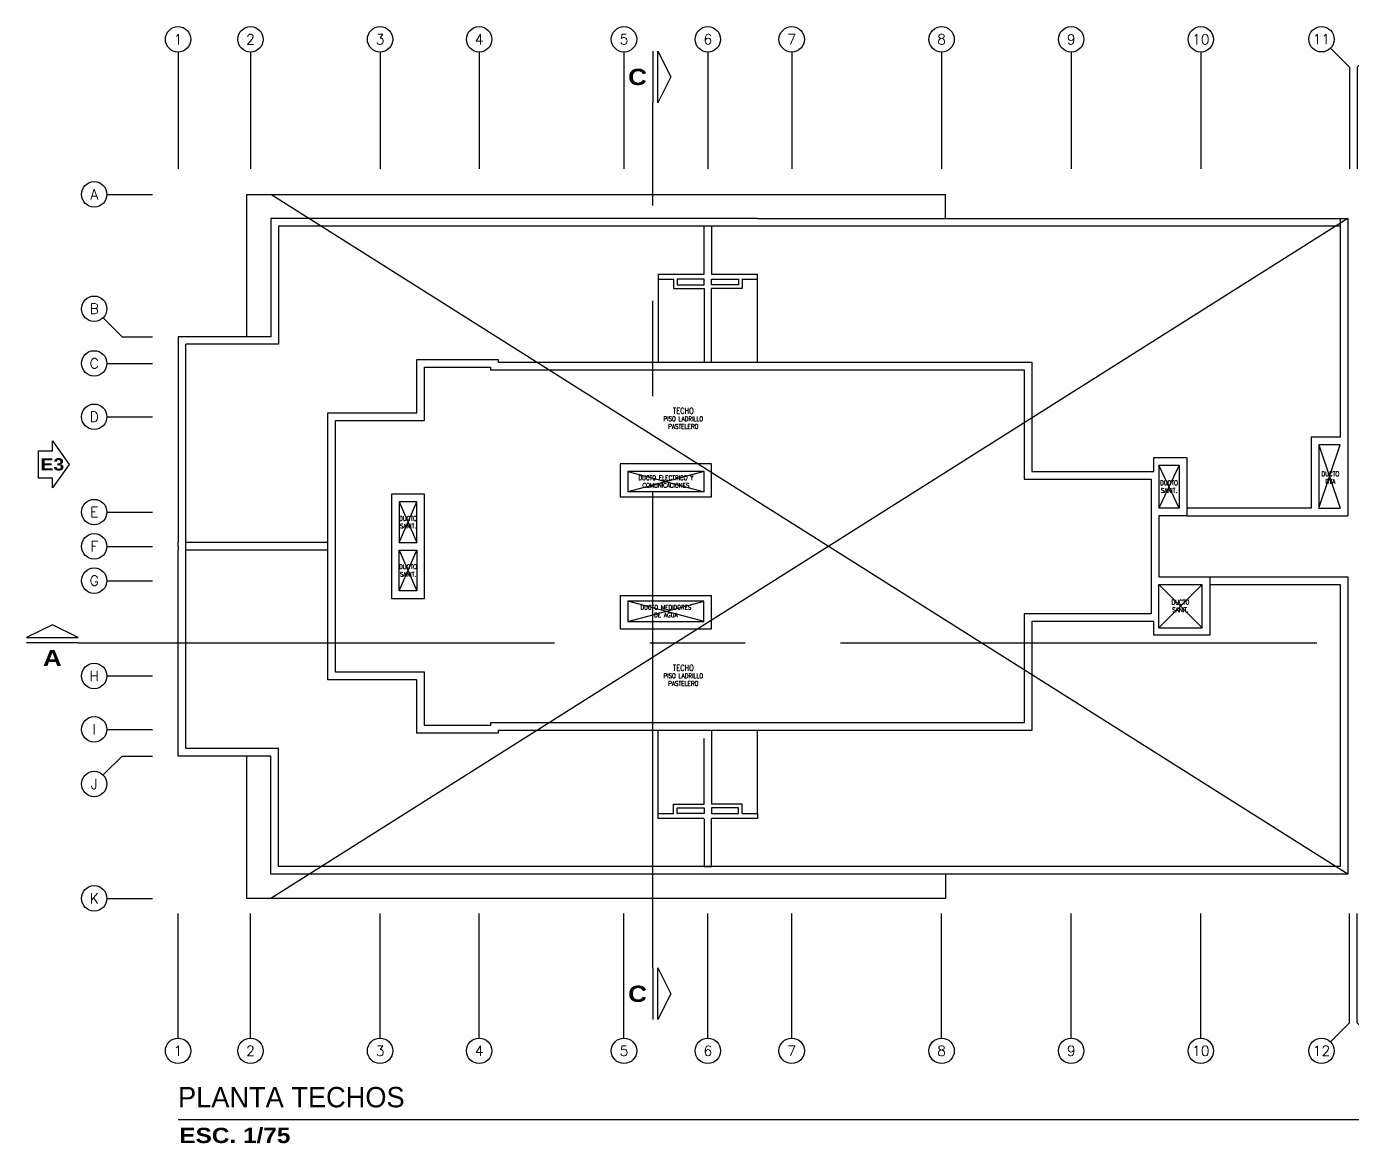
# Model space of a CAD drawing. Header units: millimetres. Extents: x -3 to 53, y -269 to 39.
# Drawn here: x -2.98 to 23.11, y -269.24 to -247.27 of the extents above; entities that cross this region are included whole.
import ezdxf
from ezdxf.enums import TextEntityAlignment as Align

# ---------------------------------------------------------------- set-up
doc = ezdxf.new("R2010")
doc.units = ezdxf.units.MM
doc.header["$LTSCALE"] = 15
for name, pattern in [('CENTER', [2, 1.25, -0.25, 0.25, -0.25]), ('PHANTOM', [63.5, 31.75, -6.35, 6.35, -6.35, 6.35, -6.35]), ('PHANTOM2', [1.25, 0.625, -0.125, 0.125, -0.125, 0.125, -0.125])]:
    doc.linetypes.add(name, pattern=pattern)
doc.layers.get('0').update_dxf_attribs({"color": 250})
for name, color, linetype in [('A-CORTE', 250, 'CENTER'), ('A-EJES', 251, 'PHANTOM'), ('A-EST HATCH', 250, 'Continuous'), ('A-HATCH', 250, 'Continuous'), ('A-LINEAS', 250, 'Continuous'), ('A-TEXTO-ACABADO PISO', 250, 'Continuous'), ('A-TEXTO-AMBIENTE', 252, 'Continuous'), ('A-TEXTO-INDICACIONES', 250, 'Continuous'), ('L-03_EQUIP-ACCES', 160, 'Continuous'), ('L13 Texto Grande', 150, 'Continuous')]:
    doc.layers.add(name, color=color, linetype=linetype)
doc.layers.add('A-MUROS', color=252, linetype='Continuous', lineweight=30)
doc.styles.add('R140', font='', dxfattribs={"height": 3.55})
doc.styles.add('R160-75', font='', dxfattribs={"height": 0.6})
doc.styles.add('R175-75', font='GOTHIC.TTF', dxfattribs={"height": 0.4})
doc.styles.add('ROMANS', font='romans.shx', dxfattribs={"width": 0.8})
doc.styles.get('R140').set_extended_font_data('Arial Black', bold=True)
doc.styles.get('R160-75').set_extended_font_data('Arial Black', bold=True)

# ---------------------------------------------------------------- blocks, each defined once
blk = doc.blocks.new('A$C8d9d14a2')
at = {"layer": 'L13 Texto Grande'}
blk.add_lwpolyline([(0, -1.1), (42.165, -1.1)], dxfattribs=at)
at = {"layer": 'L13 Texto Grande', "attachment_point": 1}
for s, insert, char_height, width, style in [('PLANTA TECHOS', (0, -0.461), 0.4, 16.52965, 'R175-75'), ('ESC. 1/75', (0.025, -1.264), 0.3, 10.72512, 'R160-75')]:
    blk.add_mtext(s, dxfattribs=dict(at, insert=insert, char_height=char_height, width=width, style=style))
blk = doc.blocks.new('TEXTO AMBIENTES T')
at = {"layer": 'A-TEXTO-ACABADO PISO', "char_height": 0.09, "attachment_point": 2, "style": 'ROMANS'}
for insert in [(8.592, -4.37), (8.592, -9.427)]:
    blk.add_mtext_dynamic_manual_height_columns('PISO LADRILLO PASTELERO', width=1.20225, gutter_width=12.5, heights=[0], dxfattribs=dict(at, insert=insert))
at = {"layer": 'A-TEXTO-AMBIENTE', "style": 'ROMANS', "width": 0.8}
for p in [(8.592, -4.318, 0), (8.592, -9.375, 0)]:
    blk.add_text('TECHO', height=0.12, dxfattribs=at).set_placement(p, align=Align.CENTER)
blk = doc.blocks.new('TEXTO DUCTOS PT')
at = {"layer": 'A-TEXTO-INDICACIONES', "char_height": 0.09, "attachment_point": 5, "style": 'ROMANS'}
for s, insert, width in [('\\pxsm1,t16;DUCTO DYA', (21.325, -5.575, 0), 0.4157), ('\\pxsm1,t16;DUCTO DYA', (26.025, -5.575), 0.4157), ('\\pxsm1,qc,t16;DUCTO ELECTRICO Y COMUNICACIONES', (8.25, -5.65), 1.07524), ('\\pxsm1,t16;DUCTO SANIT.', (18.15, -5.75, 0), 0.4157), ('\\pxsm1,t16;DUCTO SANIT.', (29.2, -5.75, 0), 0.4157), ('\\pxsm1,qc,t16;DUCTO ELECTRICO Y COMUNICACIONES', (39.1, -5.65), 1.07385), ('\\pxsm1,t16;DUCTO SANIT.', (3.175, -6.45), 0.4157), ('\\pxsm1,t16;DUCTO SANIT.', (44.175, -6.45), 0.4157), ('\\pxsm1,t16;DUCTO SANIT.', (3.175, -7.4), 0.4157), ('\\pxsm1,t16;DUCTO SANIT.', (44.175, -7.4), 0.4157), ('\\pxsm1,qc,t16;DUCTO MEDIDORES DE AGUA', (8.25, -8.2), 1.04794), ('\\pxsm1,t16;DUCTO SANIT.', (18.375, -8.1, 0), 0.4157), ('\\pxsm1,t16;DUCTO SANIT.', (28.975, -8.1, 0), 0.4157), ('\\pxsm1,qc,t16;DUCTO MEDIDORES DE AGUA', (39.1, -8.2), 1.06458), ('\\pxsm1,qc,t16;DUCTO EXTRACCION', (22.615, -9.825, 0), 0.4157), ('\\pxsm1,qc,t16;DUCTO INYECCION', (23.79, -9.825, 0), 0.4157)]:
    blk.add_mtext(s, dxfattribs=dict(at, insert=insert, width=width))
blk = doc.blocks.new('*U31')
blk.add_lwpolyline([(-4.65, -4.35), (-4.65, 0.15), (-7.86, 0.15), (-0.15, 5.69), (7.57, 0.15), (4.35, 0.15), (4.35, -4.35)], close=True)
at = {"linetype": 'Continuous', "style": 'R140'}
blk.add_attdef('ELEVACION', text='', height=3.55, dxfattribs=at).set_placement((0, 0), align=Align.MIDDLE_CENTER)
blk = doc.blocks.new('*U104')
blk.add_line((-3, -5.08), (-3, 5.08))
blk.add_lwpolyline([(-4.02, 5.08), (-4.02, -5.08), (-6.56, 0)], close=True)
at = {"linetype": 'Continuous', "style": 'R160-75'}
blk.add_attdef('A', text='', height=0.3, dxfattribs=at).set_placement((0, 0), align=Align.MIDDLE_CENTER)
blk = doc.blocks.new('*U103')
blk.add_line((-5.08, 3), (5.08, 3))
blk.add_lwpolyline([(5.08, 4.02), (-5.08, 4.02), (0, 6.56)], close=True)
at = {"linetype": 'Continuous', "style": 'R160-75'}
blk.add_attdef('A', text='', height=0.3, dxfattribs=at).set_placement((0, 0), align=Align.MIDDLE_CENTER)
blk = doc.blocks.new('*U36')
blk.add_lwpolyline([(4.35, 4.35), (4.35, -0.15), (7.57, -0.15), (-0.15, -5.69), (-7.86, -0.15), (-4.65, -0.15), (-4.65, 4.35)], close=True)
at = {"linetype": 'Continuous', "style": 'R140'}
blk.add_attdef('ELEVACION', text='', height=3.55, dxfattribs=at).set_placement((0, 0), align=Align.MIDDLE_CENTER)
blk = doc.blocks.new('*U107')
blk.add_lwpolyline([(-4.5, 4.5), (0, 4.5), (0, 7.71), (5.54, 0), (0, -7.71), (0, -4.5), (-4.5, -4.5)], close=True)
at = {"linetype": 'Continuous', "style": 'R140'}
blk.add_attdef('ELEVACION', text='', height=3.55, dxfattribs=at).set_placement((0, 0), align=Align.MIDDLE_CENTER)
blk = doc.blocks.new('Cortes-Elev.')
at = {"layer": 'A-CORTE', "linetype": 'CENTER', "ltscale": 0.5}
for points in [[(9.341, 20.831), (9.341, 37.853)], [(23.945, 20.831), (23.945, 37.853)], [(-1.966, 27.228), (51.86, 27.228)]]:
    blk.add_lwpolyline(points, dxfattribs=at)
ref = blk.add_blockref('*U104', (9.041, 38.361), dxfattribs=dict(at, xscale=0.1, yscale=0.1, zscale=-0.1, rotation=180))
ref.add_attrib('A', 'C', dxfattribs={"layer": '0', "linetype": 'Continuous', "extrusion": (0, 0, -1), "height": 0.32, "rotation": 180, "style": 'R160-75'}).set_placement((-9.041, 38.361), align=Align.MIDDLE)
ref = blk.add_blockref('*U104', (23.645, 38.361), dxfattribs=dict(at, xscale=0.1, yscale=0.1, zscale=-0.1, rotation=180))
ref.add_attrib('A', 'B', dxfattribs={"layer": '0', "linetype": 'Continuous', "extrusion": (0, 0, -1), "height": 0.32, "rotation": 180, "style": 'R160-75'}).set_placement((-23.645, 38.361), align=Align.MIDDLE)
ref = blk.add_blockref('*U36', (25.385, 38.36), dxfattribs=dict(at, xscale=0.05980032655866058, yscale=0.05980032655866058, zscale=0.05980032655866058))
ref.add_attrib('ELEVACION', 'E1', dxfattribs={"layer": '0', "linetype": 'Continuous', "height": 0.2392, "style": 'R160-75'}).set_placement((25.385, 38.36), align=Align.MIDDLE_CENTER)
ref = blk.add_blockref('*U107', (-2.474, 30.737), dxfattribs=dict(at, xscale=0.05980032655866058, yscale=0.05980032655866058, zscale=0.05980032655866058))
ref.add_attrib('ELEVACION', 'E3', dxfattribs={"layer": '0', "linetype": 'Continuous', "height": 0.2392, "style": 'R160-75'}).set_placement((-2.474, 30.738), align=Align.MIDDLE_CENTER)
ref = blk.add_blockref('*U107', (52.368, 30.737), dxfattribs=dict(at, xscale=-0.05980032655866058, yscale=0.05980032655866058, zscale=0.05980032655866058))
ref.add_attrib('ELEVACION', 'E4', dxfattribs={"layer": '0', "linetype": 'Continuous', "height": 0.2392, "style": 'R160-75'}).set_placement((52.357, 30.738), align=Align.MIDDLE_CENTER)
ref = blk.add_blockref('*U103', (-2.474, 26.928), dxfattribs=dict(at, xscale=-0.1000000000000001, yscale=0.1000000000000001, zscale=-0.1000000000000001))
ref.add_attrib('A', 'A', dxfattribs={"layer": '0', "linetype": 'Continuous', "extrusion": (0, 0, -1), "height": 0.32, "style": 'R160-75'}).set_placement((2.474, 26.928), align=Align.MIDDLE)
ref = blk.add_blockref('*U103', (52.368, 26.928), dxfattribs=dict(at, xscale=-0.1000000000000001, yscale=0.1000000000000001, zscale=-0.1000000000000001))
ref.add_attrib('A', 'A', dxfattribs={"layer": '0', "linetype": 'Continuous', "extrusion": (0, 0, -1), "height": 0.32, "style": 'R160-75'}).set_placement((-52.368, 26.928), align=Align.MIDDLE)
ref = blk.add_blockref('*U31', (24.926, 20.595), dxfattribs=dict(at, xscale=0.05980032655866058, yscale=0.05980032655866058, zscale=0.05980032655866058))
ref.add_attrib('ELEVACION', 'E2', dxfattribs={"layer": '0', "linetype": 'Continuous', "height": 0.2392, "style": 'R160-75'}).set_placement((24.926, 20.595), align=Align.MIDDLE_CENTER)
ref = blk.add_blockref('*U104', (9.041, 20.323), dxfattribs=dict(at, xscale=0.1, yscale=0.1, zscale=-0.1, rotation=180))
ref.add_attrib('A', 'C', dxfattribs={"layer": '0', "linetype": 'Continuous', "extrusion": (0, 0, -1), "height": 0.32, "rotation": 180, "style": 'R160-75'}).set_placement((-9.041, 20.323), align=Align.MIDDLE)
ref = blk.add_blockref('*U104', (23.645, 20.323), dxfattribs=dict(at, xscale=0.1, yscale=0.1, zscale=-0.1, rotation=180))
ref.add_attrib('A', 'B', dxfattribs={"layer": '0', "linetype": 'Continuous', "extrusion": (0, 0, -1), "height": 0.32, "rotation": 180, "style": 'R160-75'}).set_placement((-23.645, 20.323), align=Align.MIDDLE)
blk = doc.blocks.new('Ejes_Torre G')
at = {"layer": 'A-EJES', "linetype": 'PHANTOM2', "ltscale": 0.5}
for p, q in [((23.05, 16.352), (22.677, 16.725)), ((23.2, 16.352), (23.559, 16.711)), ((-1.1, 11.05), (-1.473, 11.423)), ((50.95, 11.05), (51.324, 11.423)), ((-1.1, 2.8), (-1.473, 2.427)), ((50.95, 2.8), (51.324, 2.427)), ((23.05, -2.45, 0), (22.677, -2.823, 0)), ((23.2, -2.45, 0), (23.559, -2.809, 0))]:
    blk.add_line(p, q, dxfattribs=at)
for points in [[(0, 16.65), (0, 14.35)], [(1.425, 16.65), (1.425, 14.35)], [(3.975, 16.65), (3.975, 14.35)], [(5.925, 16.65), (5.925, 14.35)], [(8.775, 16.65), (8.775, 14.35)], [(10.425, 16.65), (10.425, 14.35)], [(12.075, 16.65), (12.075, 14.35)], [(15.025, 16.65), (15.025, 14.35)], [(17.575, 16.65), (17.575, 14.35)], [(20.125, 16.65), (20.125, 14.35)], [(27, 16.65), (27, 14.35)], [(29.925, 16.65), (29.925, 14.35)], [(32.475, 16.65), (32.475, 14.35)], [(35.025, 16.65), (35.025, 14.35)], [(37.975, 16.65), (37.975, 14.35)], [(39.625, 16.65), (39.625, 14.35)], [(41.275, 16.65), (41.275, 14.35)], [(44.125, 16.65), (44.125, 14.35)], [(46.075, 16.65), (46.075, 14.35)], [(48.625, 16.65), (48.625, 14.35)], [(50.05, 16.65), (50.05, 14.35)], [(23.05, 16.352), (23.05, 14.352)], [(23.2, 16.352), (23.2, 14.352)], [(-1.4, 13.85), (-0.5, 13.85)], [(51.25, 13.85), (50.55, 13.85)], [(-1.1, 11.05), (-0.5, 11.05)], [(50.95, 11.05), (50.55, 11.05)], [(-1.4, 10.525), (-0.5, 10.525)], [(51.25, 10.525), (50.55, 10.525)], [(-1.4, 9.475), (-0.5, 9.475)], [(51.25, 9.475), (50.55, 9.475)], [(-1.4, 7.6), (-0.5, 7.6)], [(51.25, 7.6), (50.55, 7.6)], [(-1.4, 6.925), (-0.5, 6.925)], [(51.25, 6.925), (50.55, 6.925)], [(-1.4, 6.25), (-0.5, 6.25)], [(51.25, 6.25), (50.55, 6.25)], [(-1.4, 4.375), (-0.5, 4.375)], [(51.25, 4.375), (50.55, 4.375)], [(-1.4, 3.325), (-0.5, 3.325)], [(51.25, 3.325), (50.55, 3.325)], [(-1.1, 2.8), (-0.5, 2.8)], [(50.95, 2.8), (50.55, 2.8)], [(-1.4, 0), (-0.5, 0)], [(51.25, 0), (50.55, 0)], [(0, -2.75), (0, -0.3)], [(1.425, -2.75), (1.425, -0.3)], [(3.975, -2.75), (3.975, -0.3)], [(5.925, -2.75), (5.925, -0.3)], [(8.775, -2.75), (8.775, -0.3)], [(10.425, -2.75), (10.425, -0.3)], [(12.075, -2.75), (12.075, -0.3)], [(15.025, -2.75), (15.025, -0.3)], [(17.575, -2.75), (17.575, -0.3)], [(20.125, -2.75), (20.125, -0.3)], [(29.925, -2.75), (29.925, -0.3)], [(32.475, -2.75), (32.475, -0.3)], [(35.025, -2.75), (35.025, -0.3)], [(37.975, -2.75), (37.975, -0.3)], [(39.625, -2.75), (39.625, -0.3)], [(41.275, -2.75), (41.275, -0.3)], [(44.125, -2.75), (44.125, -0.3)], [(46.075, -2.75), (46.075, -0.3)], [(48.625, -2.75), (48.625, -0.3)], [(50.05, -2.75), (50.05, -0.3)]]:
    blk.add_lwpolyline(points, dxfattribs=at)
at = {"layer": 'A-EJES', "linetype": 'PHANTOM2', "ltscale": 0.5, "elevation": 0}
for points in [[(23.05, -2.45), (23.05, -0.3)], [(23.2, -2.45), (23.2, -0.3)], [(27, -2.75), (27, -0.3)]]:
    blk.add_lwpolyline(points, dxfattribs=at)
at = {"layer": 'A-EJES', "linetype": 'Continuous'}
for centre in [(0, 16.9), (1.425, 16.9), (3.975, 16.9), (5.925, 16.9), (8.775, 16.9), (10.425, 16.9), (12.075, 16.9), (15.025, 16.9), (17.575, 16.9), (20.125, 16.9), (22.5, 16.902), (23.72, 16.902), (27, 16.9), (29.925, 16.9), (32.475, 16.9), (35.025, 16.9), (37.975, 16.9), (39.625, 16.9), (41.275, 16.9), (44.125, 16.9), (46.075, 16.9), (48.625, 16.9), (50.05, 16.9), (-1.65, 13.85), (51.5, 13.85), (-1.65, 11.6), (51.5, 11.6), (-1.65, 10.525), (51.5, 10.525), (-1.65, 9.475), (51.5, 9.475), (-1.65, 7.6), (51.5, 7.6), (-1.65, 6.925), (51.5, 6.925), (-1.65, 6.25), (51.5, 6.25), (-1.65, 4.375), (51.5, 4.375), (-1.65, 3.325), (51.5, 3.325), (-1.65, 2.25), (51.5, 2.25), (-1.65, 0), (51.5, 0), (0, -3), (1.425, -3), (3.975, -3), (5.925, -3), (8.775, -3), (10.425, -3), (12.075, -3), (15.025, -3), (17.575, -3), (20.125, -3), (22.5, -3, 0), (23.72, -3, 0), (27, -3, 0), (29.925, -3), (32.475, -3), (35.025, -3), (37.975, -3), (39.625, -3), (41.275, -3), (44.125, -3), (46.075, -3), (48.625, -3), (50.05, -3)]:
    blk.add_circle(centre, 0.25, dxfattribs=at)
at = {"layer": 'A-EJES', "linetype": 'Continuous', "style": 'ROMANS'}
for s, p in [('1', (0, 16.9)), ('2', (1.425, 16.9)), ('3', (3.975, 16.9)), ('4', (5.925, 16.9)), ('5', (8.775, 16.9)), ('6', (10.425, 16.9)), ('7', (12.075, 16.9)), ('8', (15.025, 16.9)), ('9', (17.575, 16.9)), ('10', (20.125, 16.9)), ('11', (22.5, 16.902)), ('12', (23.72, 16.902)), ('13', (27, 16.9)), ('14', (29.925, 16.9)), ('15', (32.475, 16.9)), ('16', (35.025, 16.9)), ('17', (37.975, 16.9)), ('18', (39.625, 16.9)), ('19', (41.275, 16.9)), ('20', (44.125, 16.9)), ('21', (46.075, 16.9)), ('22', (48.625, 16.9)), ('23', (50.05, 16.9)), ('A', (-1.65, 13.85)), ('B', (-1.65, 11.6)), ('C', (-1.65, 10.525)), ('D', (-1.65, 9.475)), ('E', (-1.65, 7.6)), ('F', (-1.65, 6.925)), ('G', (-1.65, 6.25)), ('H', (-1.65, 4.375)), ('I', (-1.65, 3.325)), ('J', (-1.65, 2.25)), ('K', (-1.65, 0)), ('1', (0, -3)), ('2', (1.425, -3)), ('3', (3.975, -3)), ('4', (5.925, -3)), ('5', (8.775, -3)), ('6', (10.425, -3)), ('7', (12.075, -3)), ('8', (15.025, -3)), ('9', (17.575, -3)), ('10', (20.125, -3)), ('12', (22.5, -3, 0)), ('13', (23.72, -3, 0)), ('13', (27, -3, 0)), ('14', (29.925, -3)), ('15', (32.475, -3)), ('16', (35.025, -3)), ('17', (37.975, -3)), ('18', (39.625, -3)), ('19', (41.275, -3)), ('20', (44.125, -3)), ('21', (46.075, -3)), ('22', (48.625, -3)), ('23', (50.05, -3))]:
    blk.add_text(s, height=0.2, dxfattribs=at).set_placement(p, align=Align.MIDDLE_CENTER)
for s, p in [('A', (51.5, 13.85)), ('B', (51.5, 11.6)), ('C', (51.5, 10.525)), ('D', (51.5, 9.475)), ('E', (51.5, 7.6)), ('F', (51.5, 6.925)), ('G', (51.5, 6.25)), ('H', (51.5, 4.375)), ('I', (51.5, 3.325)), ('J', (51.5, 2.25)), ('K', (51.5, 0))]:
    blk.add_text(s, height=0.2, rotation=0, dxfattribs=at).set_placement(p, align=Align.MIDDLE_CENTER)

msp = doc.modelspace()

# ---------------------------------------------------------------- linework, layer by layer
for p, q in [((23.02, -263.9422), (1.825, -250.5673)), ((23.0199, -251.0422), (1.825, -264.4172))]:
    msp.add_line(p, q)
at = {"layer": 'A-EST HATCH'}
for p, q in [((20.3, -258.0922), (23.0199, -258.0922)), ((20.3, -258.2422), (22.87, -258.2422))]:
    msp.add_line(p, q, dxfattribs=at)
at = {"layer": 'A-HATCH'}
for p, q in [((15.1, -251.0422), (15.1, -250.5672)), ((9.45, -251.0421), (9.45, -251.0422)), ((11.4, -251.0422), (23.0199, -251.0422)), ((22.8699, -251.0422), (22.8699, -255.3422)), ((23.0199, -251.0422), (23.0199, -256.8926)), ((9.45, -252.1371), (9.45, -252.2371)), ((9.45, -252.1371), (10.35, -252.1371)), ((9.45, -252.2371), (9.75, -252.2371)), ((9.45, -252.2372), (9.45, -253.8672)), ((9.75, -252.2371), (9.75, -252.4171)), ((10.35, -252.2371), (9.82, -252.2371)), ((9.82, -252.2371), (9.82, -252.3471)), ((10.35, -252.3471), (10.35, -252.2371)), ((10.5, -252.2371), (11.03, -252.2372)), ((10.5, -252.3471), (10.5, -252.2371)), ((11.03, -252.2372), (11.03, -252.3471)), ((11.1, -252.2372), (11.1, -252.4171)), ((11.1, -252.2372), (11.4, -252.2372)), ((11.4, -252.2372), (11.4, -252.1372)), ((11.4, -253.8673), (11.4001, -252.2373)), ((9.75, -252.4171), (10.35, -252.4171)), ((9.82, -252.3471), (10.35, -252.3471)), ((10.35, -252.4172), (10.35, -253.8672)), ((11.03, -252.3471), (10.5, -252.3471)), ((11.1, -252.4171), (10.5, -252.4171)), ((10.5, -253.8672), (10.5, -252.4171)), ((22.3, -255.3422), (22.3, -256.7421)), ((22.8699, -255.3422), (22.3, -255.3422)), ((22.45, -255.4922), (22.87, -256.7421, 0)), ((22.45, -256.7421, 0), (22.8699, -255.4922)), ((22.8699, -255.4922), (22.45, -255.4922)), ((22.45, -255.4922), (22.45, -256.7421, 0)), ((19.7, -255.8922), (19.3, -256.7422)), ((19.7, -256.7422), (19.3, -255.8922)), ((10.35, -256.0172), (8.85, -256.4172)), ((8.85, -256.0172), (10.35, -256.4172)), ((4.35, -256.6171), (4.7, -257.4171)), ((4.35, -257.4171), (4.7, -256.6171)), ((22.3, -256.7421), (19.8499, -256.7421)), ((22.45, -256.7421, 0), (22.87, -256.7421, 0)), ((0, -257.4922), (0, -257.4172)), ((0, -257.4922), (0, -257.5672)), ((2.95, -257.4172), (0.15, -257.4172)), ((2.95, -257.5672), (0.15, -257.5672)), ((4.35, -258.3672), (4.7, -257.5672)), ((4.35, -257.5672), (4.7, -258.3672)), ((19.3, -258.2422, 0), (20.15, -259.0922)), ((19.3, -259.0922), (20.15, -258.2422, 0)), ((23.0199, -258.0922), (23.0199, -263.9422)), ((10.35, -258.9672), (8.85, -258.5672)), ((8.85, -258.9672), (10.35, -258.5672)), ((9.45, -262.7472), (9.45, -261.1173)), ((10.5, -261.1173), (10.5, -262.5672)), ((11.4, -262.7472), (11.4, -261.1173)), ((10.35, -262.5672), (10.35, -261.272)), ((1.35, -264.4172), (1.35, -261.6172)), ((9.75, -262.7472), (9.75, -262.5672)), ((9.75, -262.5672), (10.35, -262.5672)), ((9.82, -262.7472), (9.82, -262.6372)), ((9.82, -262.6372), (10.35, -262.6372)), ((10.35, -262.6372), (10.35, -262.7472)), ((11.1, -262.5672), (10.5, -262.5672)), ((11.03, -262.6372), (10.5, -262.6372)), ((10.5, -262.6372), (10.5, -262.7472)), ((11.03, -262.7472), (11.03, -262.6372)), ((11.1, -262.7472), (11.1, -262.5672)), ((9.45, -262.8472), (9.45, -262.7472)), ((9.45, -262.7472), (9.75, -262.7472)), ((10.35, -262.8472), (9.45, -262.8472)), ((10.35, -262.7472), (9.82, -262.7472)), ((11.4, -262.8472), (10.4999, -262.8472)), ((10.5, -262.7472), (11.03, -262.7472)), ((11.1, -262.7472), (11.4, -262.7472)), ((11.4, -262.7472), (11.4, -262.8472)), ((23.0199, -263.9422), (11.4, -263.9422)), ((11.4, -263.9422), (11.4, -263.9422)), ((15.1, -263.9422), (15.1, -264.4171)), ((15.1, -264.4171), (1.35, -264.4172))]:
    msp.add_line(p, q, dxfattribs=at)
for points in [[(1.35, -253.3672), (1.35, -250.5673), (15.1, -250.5672)], [(11.4, -251.0422), (1.825, -251.0422), (1.825, -253.3672), (0, -253.3672), (0, -257.4172)], [(22.8699, -251.1922), (1.975, -251.1922), (1.975, -253.5172), (0.15, -253.5172)], [(10.35, -252.1371), (10.35, -251.1922)], [(10.5, -251.1922), (10.4999, -252.1371), (11.4, -252.1372)], [(22.87, -258.2422), (22.87, -263.7922), (1.975, -263.7922), (1.975, -261.4672), (0.15, -261.4672), (0.15, -253.5172)], [(19.8498, -256.8921), (23.0199, -256.8926)], [(1.825, -263.9422), (1.825, -261.6172), (0, -261.6172), (0, -257.5672)], [(10.35, -262.8592), (10.35, -263.7922), (10.5, -263.7922), (10.5, -262.8472)], [(11.4, -263.9422), (1.825, -263.9422)]]:
    msp.add_lwpolyline(points, dxfattribs=at)
at = {"layer": 'A-LINEAS'}
for p, q in [((19.3, -255.8922), (19.3, -256.7422)), ((19.3, -255.8922), (19.7, -255.8922)), ((19.7, -255.8922), (19.7, -256.7422)), ((10.35, -256.4172), (8.85, -256.4172)), ((4.7, -256.6171, 0), (4.35, -256.6171, 0)), ((4.35, -256.6171, 0), (4.35, -257.4171, 0)), ((4.7, -257.4171, 0), (4.7, -256.6171, 0)), ((19.7, -256.7422), (19.3, -256.7422)), ((4.35, -257.4171, 0), (4.7, -257.4171, 0)), ((4.35, -258.3672, 0), (4.35, -257.5672, 0)), ((4.35, -257.5672, 0), (4.7, -257.5672, 0)), ((4.7, -257.5672, 0), (4.7, -258.3672, 0)), ((19.3, -259.0922), (19.3, -258.2422)), ((19.3, -258.2422), (20.15, -258.2422)), ((20.15, -259.0922), (20.15, -258.2422)), ((4.7, -258.3672, 0), (4.35, -258.3672, 0)), ((19.3, -259.0922), (20.15, -259.0922))]:
    msp.add_line(p, q, dxfattribs=at)
for points in [[(19.2999, -258.0922), (20.3, -258.0922), (20.3, -259.2422), (19.2, -259.2422), (19.2, -258.9672), (16.8, -258.9672), (16.7999, -261.1173), (6.3, -261.1173), (6.3, -261.1672), (4.7, -261.1672), (4.7, -260.1172), (2.95, -260.1172), (2.95, -254.8672), (4.7, -254.8672), (4.7, -253.8172), (6.3, -253.8172), (6.3, -253.8673), (16.8, -253.8672), (16.8, -256.0172), (19.2, -256.0172), (19.2, -255.7422), (19.85, -255.7422), (19.85, -256.8922), (19.3001, -256.8921)], [(19.15, -258.8172), (16.65, -258.8172), (16.6499, -260.9673), (6.15, -260.9673), (6.15, -261.0172), (4.85, -261.0172), (4.85, -259.9672), (3.1, -259.9672), (3.1, -255.0172), (4.85, -255.0172), (4.85, -253.9672), (6.15, -253.9672), (6.15, -254.0173), (16.65, -254.0172), (16.65, -256.1672), (19.1498, -256.1672)], [(10.5, -256.5172), (10.5, -255.8672), (8.7, -255.8672), (8.7, -256.5172)], [(4.85, -256.4671), (4.2, -256.4671), (4.2, -258.5172), (4.85, -258.5172)], [(8.7, -259.1172), (10.5, -259.1172), (10.5, -258.468), (8.7, -258.468)], [(8.85, -258.9672), (10.3467, -258.9672), (10.3467, -258.568), (8.85, -258.568)]]:
    msp.add_lwpolyline(points, close=True, dxfattribs=at)
msp.add_lwpolyline([(10.35, -256.4172), (10.35, -256.0172), (8.85, -256.0172), (8.85, -256.4172)], dxfattribs=at)

# ---------------------------------------------------------------- block references
at = {"layer": 'A-CORTE'}
msp.add_blockref('Cortes-Elev.', (0, -286.6171), dxfattribs=at)
at = {"layer": 'A-MUROS'}
msp.add_blockref('Ejes_Torre G', (0, -264.4172), dxfattribs=at)
at = {"layer": 'A-TEXTO-AMBIENTE'}
msp.add_blockref('TEXTO AMBIENTES T', (1.35, -250.5673), dxfattribs=at)
at = {"layer": 'A-TEXTO-INDICACIONES'}
msp.add_blockref('TEXTO DUCTOS PT', (1.35, -250.5672), dxfattribs=at)
at = {"layer": 'L-03_EQUIP-ACCES'}
msp.add_blockref('A$C8d9d14a2', (0, -267.6671), dxfattribs=at)

doc.saveas('drawing.dxf')
